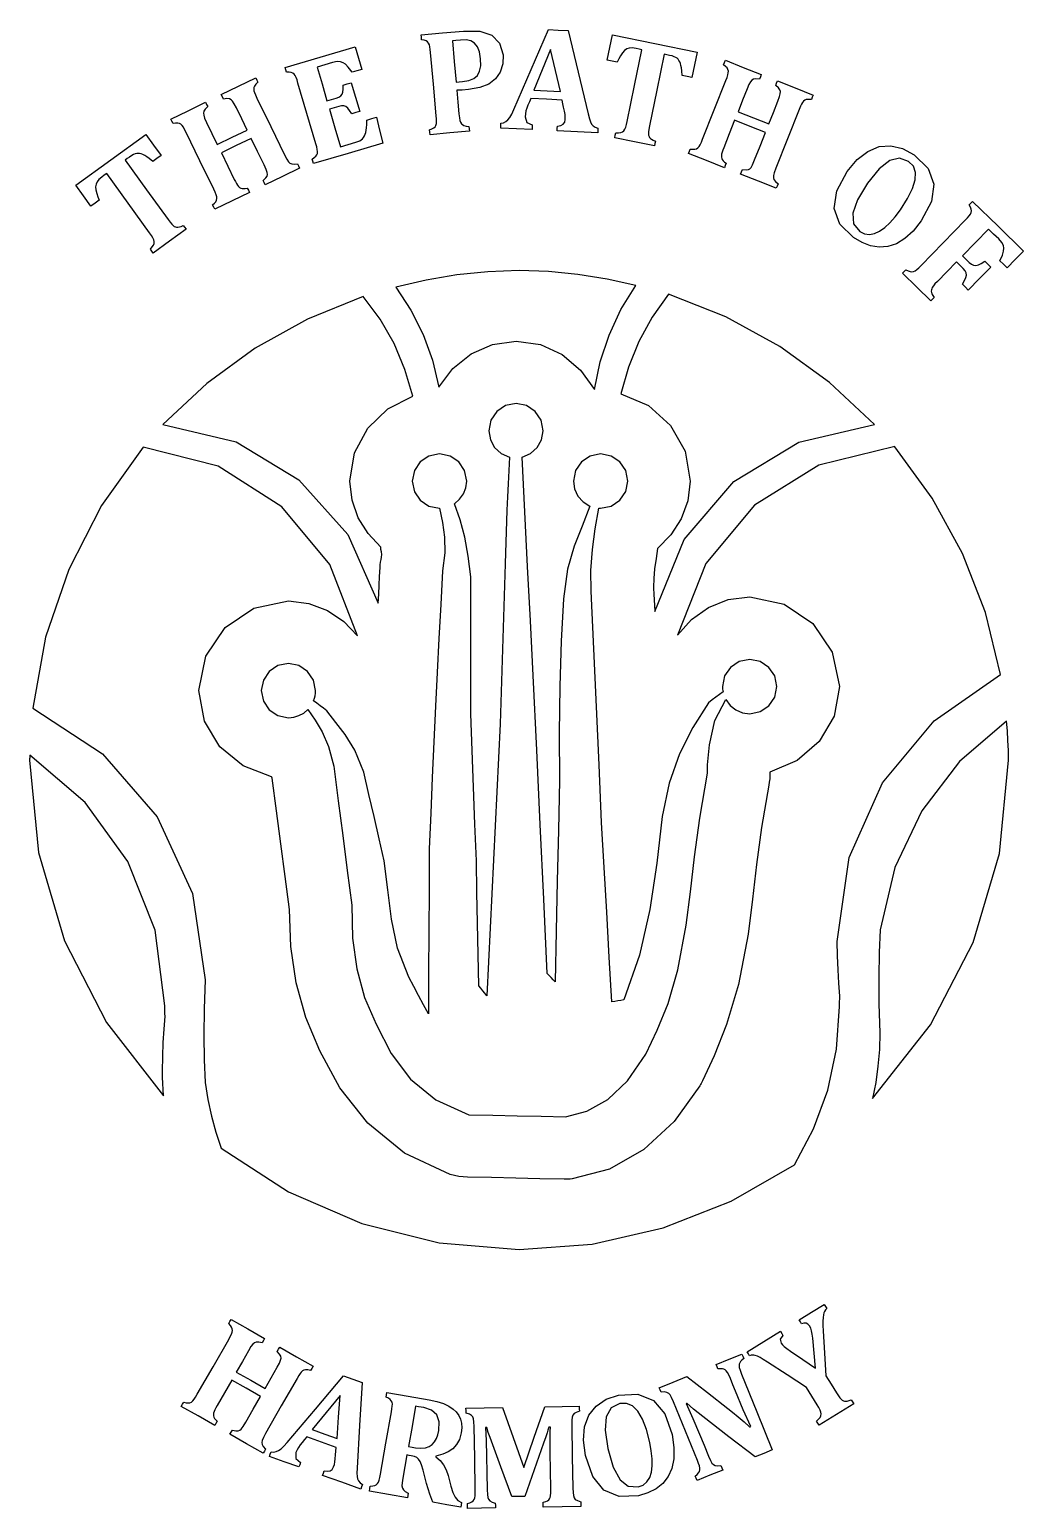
# Model space of a CAD drawing. Extents: x 75 to 532, y 91 to 772.
import ezdxf

# ---------------------------------------------------------------- set-up
doc = ezdxf.new("R2010")
doc.units = 0
doc.layers.add('Layer_1', color=7, linetype='CONTINUOUS')

msp = doc.modelspace()

# ---------------------------------------------------------------- linework, layer by layer
at = {"layer": 'Layer_1', "color": 7}
for points in [[(272.149797, 732.851481), (272.361697, 730.953217), (272.600083, 729.702128), (272.892426, 728.896715), (273.271098, 728.268865), (273.79496, 727.815636), (274.463031, 727.459527), (275.42835, 727.197596), (276.775774, 727.021014), (276.874857, 725.910112), (276.973939, 724.799211), (267.918483, 723.991835), (258.863124, 723.18446), (258.764042, 724.295361), (258.664959, 725.406263), (259.745057, 725.850663), (260.554394, 726.287214), (261.151833, 726.815981), (261.53541, 727.461489), (261.76791, 728.279656), (261.846391, 729.253804), (261.816961, 730.472421), (261.71003, 731.955814), (260.416169, 746.464734), (259.122308, 760.973654), (258.967308, 762.427322), (258.783858, 763.624062), (258.55332, 764.587419), (258.190344, 765.334953), (257.698855, 765.901979), (257.01705, 766.315968), (256.130212, 766.652456), (254.961529, 766.913406), (254.862446, 768.024308), (254.763364, 769.135209), (264.542613, 770.007332), (274.321765, 770.879454), (281.838107, 770.777428), (287.353374, 768.953525), (290.878357, 765.382826), (292.429539, 759.973411), (292.305931, 755.746412), (291.136757, 752.020026), (288.963514, 748.899712), (285.827601, 746.490927), (281.698606, 744.850277), (276.552005, 743.967364), (273.578155, 743.735844), (271.187519, 743.624989), (271.668217, 738.238333)], [(319.594339, 739.144301), (312.387605, 739.503352), (305.180872, 739.862404), (304.544193, 738.286795), (303.907514, 736.711187), (303.41112, 735.399275), (303.000075, 734.116991), (302.707732, 732.837158), (302.563523, 731.465405), (303.314981, 728.881607), (305.897896, 727.746278), (305.839035, 726.632335), (305.780174, 725.518491), (298.57344, 725.877542), (291.366805, 726.236594), (291.425666, 727.350537), (291.484527, 728.464381), (292.671849, 728.690996), (293.72232, 729.232516), (294.669, 730.065398), (295.545046, 731.172277), (296.425017, 732.693538), (297.382488, 734.769267), (305.354315, 753.169678), (313.32624, 771.569991), (317.832533, 771.345338), (322.338826, 771.120686), (326.966864, 751.940466), (331.594999, 732.760148), (332.169874, 730.557377), (332.663324, 729.086149), (333.197977, 728.103662), (333.893517, 727.29923), (334.836273, 726.693943), (336.108257, 726.241695), (336.049396, 725.127851), (335.990535, 724.013908), (326.674129, 724.477928), (317.357722, 724.941948), (317.416583, 726.055793), (317.475444, 727.169736), (319.020052, 727.439515), (320.123302, 728.019295), (320.803145, 728.923791), (321.076849, 730.170955), (321.071159, 731.279404), (320.95638, 732.511854), (320.716031, 733.978864), (320.341283, 735.790995), (319.968498, 737.467255)], [(343.853666, 721.832817), (344.079299, 722.925079), (344.304933, 724.01744), (345.600854, 724.024307), (346.612379, 724.16263), (347.429564, 724.485384), (348.062319, 725.001398), (348.54694, 725.721463), (348.920707, 726.654408), (349.246404, 727.855563), (349.573082, 729.315118), (352.973379, 745.816185), (356.373676, 762.317252), (355.03302, 762.593898), (353.692365, 762.869563), (351.914079, 763.114817), (350.551547, 763.036336), (349.43574, 762.644911), (348.397826, 761.962124), (347.44526, 760.942065), (346.521144, 759.553732), (345.675509, 758.045716), (344.946615, 756.600092), (342.679096, 757.068036), (340.411676, 757.53598), (341.608711, 763.345258), (342.805844, 769.154535), (362.286058, 765.140319), (381.766272, 761.126201), (380.569139, 755.316924), (379.372104, 749.507647), (377.104586, 749.975591), (374.837165, 750.443535), (374.67726, 752.512496), (374.526184, 753.958316), (374.33881, 755.014968), (374.067069, 755.916521), (373.762954, 756.704276), (373.398997, 757.36548), (372.978142, 757.917791), (372.50333, 758.377888), (371.918645, 758.76637), (371.168169, 759.101877), (370.233261, 759.42365), (369.017195, 759.717954), (367.825556, 759.963208), (366.633917, 760.208462), (363.23362, 743.707395), (359.833324, 727.206327), (359.539019, 725.653675), (359.380095, 724.504612), (359.350664, 723.664863), (359.448766, 722.973247), (359.633196, 722.400334), (359.886298, 721.916694), (360.282628, 721.498781), (360.81532, 721.069097), (361.576587, 720.661975), (362.580068, 720.256816), (362.354434, 719.164456), (362.129782, 718.072095), (352.991724, 719.954467)], [(224.379363, 763.582075), (225.893069, 758.425957), (227.406874, 753.26984), (225.185463, 752.617465), (222.96415, 751.96509), (221.218238, 754.252719), (219.929576, 755.582779), (218.822795, 756.323446), (217.641456, 756.777656), (216.096161, 756.856137), (213.916346, 756.392117), (210.38165, 755.354399), (206.846954, 754.316681), (209.131837, 746.533895), (211.416719, 738.75111), (213.557, 739.37896), (215.697281, 740.00779), (216.941502, 740.478678), (217.820492, 741.053552), (218.396348, 741.821687), (218.750494, 742.806234), (218.933944, 744.163174), (218.931491, 746.029457), (220.763733, 746.567054), (222.595877, 747.10465), (224.528477, 740.521744), (226.461077, 733.93874), (224.628933, 733.401144), (222.796691, 732.863547), (221.833334, 734.37696), (220.954345, 735.422133), (220.093994, 736.102958), (219.206176, 736.458085), (218.172676, 736.497326), (216.8124, 736.21185), (214.67212, 735.58302), (212.531839, 734.954189), (215.073747, 726.295847), (217.615656, 717.637506), (221.134165, 718.670416), (224.652575, 719.703327), (225.68892, 720.042759), (226.527688, 720.394943), (227.203607, 720.821685), (227.769653, 721.322983), (228.245445, 721.920422), (228.651586, 722.638525), (229.006713, 723.439033), (229.266682, 724.264067), (229.485448, 725.226443), (229.654183, 726.42073), (229.758171, 727.957), (229.777791, 729.945322), (231.999202, 730.597697), (234.220514, 731.250072), (235.649951, 725.24155), (237.079291, 719.232931), (221.140737, 714.553685), (205.202184, 709.874438), (204.888259, 710.944628), (204.574335, 712.014719), (205.546521, 712.661208), (206.254814, 713.247855), (206.737473, 713.882572), (206.987632, 714.589884), (207.056303, 715.437481), (206.948391, 716.409667), (206.678612, 717.598461), (206.284244, 719.032411), (202.18105, 733.009032), (198.077758, 746.985653), (197.641206, 748.381049), (197.228199, 749.518928), (196.81421, 750.418519), (196.311931, 751.080704), (195.718417, 751.540801), (194.968921, 751.813523), (194.034014, 751.970485), (192.837077, 751.999916), (192.523152, 753.070105), (192.209227, 754.140196), (208.29199, 758.862607)], [(270.849952, 747.427698), (272.29744, 747.557192), (273.745026, 747.685705), (276.745265, 748.190928), (279.013372, 749.106215), (280.626847, 750.51407), (281.66898, 752.430777), (282.182051, 754.945021), (282.14281, 758.139599), (281.618948, 761.256873), (280.671287, 763.606993), (279.342404, 765.286785), (277.613071, 766.320186), (275.442084, 766.78813), (272.788438, 766.76851), (270.7028, 766.56544), (269.158878, 766.377085), (270.003532, 756.900675)], [(306.660341, 743.747616), (312.73616, 743.444483), (318.812077, 743.14233), (316.584976, 752.778842), (314.357876, 762.415452), (310.509059, 753.081485)], [(417.983683, 707.754759), (417.223396, 705.693254), (416.855516, 704.348674), (416.857968, 703.411805), (417.119899, 702.535758), (417.789933, 701.635187), (419.016202, 700.623368), (418.606137, 699.586238), (418.196073, 698.549011), (409.99302, 701.792443), (401.789968, 705.035876), (402.200032, 706.073103), (402.610097, 707.110232), (404.297246, 706.987605), (405.340164, 707.120042), (406.020007, 707.505581), (406.616464, 708.14226), (407.306118, 709.404728), (408.240044, 711.606813), (410.731627, 717.908364), (413.223209, 724.209915), (406.120169, 727.018463), (399.017129, 729.826913), (396.525546, 723.525362), (394.033964, 717.223713), (393.630767, 716.156761), (393.289374, 715.156028), (393.045101, 714.262323), (392.932284, 713.516752), (392.941898, 712.876149), (393.068449, 712.299312), (393.355886, 711.740133), (393.787533, 711.178992), (394.381047, 710.63551), (395.128581, 710.067502), (394.718516, 709.030373), (394.308452, 707.993146), (386.058213, 711.255217), (377.808072, 714.517289), (378.218136, 715.554516), (378.6282, 716.591645), (379.792665, 716.503354), (380.711877, 716.532784), (381.482954, 716.736836), (382.114728, 717.141014), (382.689603, 717.767883), (383.200712, 718.601745), (383.718688, 719.705191), (384.288658, 721.078809), (389.644608, 734.624862), (395.000656, 748.170915), (395.514708, 749.539628), (395.888475, 750.691143), (396.11509, 751.655481), (396.1249, 752.487382), (395.938507, 753.214314), (395.51667, 753.890234), (394.875087, 754.589698), (393.948027, 755.347041), (394.358092, 756.384269), (394.768156, 757.421398), (403.018297, 754.159326), (411.268536, 750.897255), (410.858472, 749.860125), (410.448408, 748.822898), (408.846214, 748.881759), (407.744043, 748.690461), (406.971984, 748.232327), (406.299008, 747.517167), (405.600525, 746.303063), (404.730365, 744.285114), (402.655027, 739.036389), (400.579788, 733.787664), (407.682828, 730.979214), (414.785868, 728.170763), (416.861107, 733.419489), (418.936445, 738.668116), (419.680055, 740.709216), (420.021448, 742.055169), (420.060688, 743.021469), (419.802681, 743.886724), (419.15423, 744.797106), (417.930905, 745.862489), (418.340969, 746.899716), (418.751033, 747.936845), (426.954086, 744.693413), (435.157138, 741.449981), (434.747074, 740.412851), (434.337009, 739.375624), (432.987329, 739.454105), (432.00239, 739.355023), (431.274476, 739.097997), (430.66919, 738.64673), (430.180644, 738.031633), (429.739188, 737.306663), (429.282035, 736.287977), (428.681653, 734.817141), (423.331491, 721.285018)], [(191.903837, 713.912003), (192.90977, 711.958409), (193.652399, 710.77864), (194.344995, 710.147847), (195.168067, 709.749555), (196.285345, 709.634776), (197.859776, 709.854524), (198.347341, 708.851436), (198.834905, 707.848348), (190.901534, 703.992075), (182.968065, 700.135901), (182.4805, 701.138989), (181.992936, 702.142077), (183.222736, 703.303501), (183.829003, 704.161889), (184.003624, 704.923157), (183.934953, 705.793317), (183.469952, 707.155163), (182.477851, 709.331545), (179.51548, 715.426003), (176.553207, 721.520462), (169.683648, 718.18138), (162.813991, 714.842299), (165.776363, 708.747841), (168.738734, 702.653382), (169.252786, 701.634892), (169.759971, 700.706852), (170.254403, 699.923021), (170.727252, 699.335393), (171.205987, 698.910613), (171.717096, 698.614347), (172.323364, 698.448555), (173.028713, 698.389694), (173.830203, 698.458365), (174.754319, 698.626119), (175.241884, 697.623031), (175.729448, 696.619943), (167.75046, 692.741499), (159.771373, 688.863154), (159.283808, 689.866242), (158.796244, 690.86933), (159.647765, 691.668857), (160.249127, 692.365378), (160.619951, 693.071709), (160.749445, 693.811395), (160.670964, 694.658011), (160.404128, 695.598804), (159.941088, 696.726285), (159.31422, 698.074788), (152.946254, 711.175657), (146.578387, 724.276526), (145.916202, 725.58), (145.319744, 726.633513), (144.762528, 727.451679), (144.15626, 728.021649), (143.495056, 728.376777), (142.710244, 728.521967), (141.761602, 728.522948), (140.577125, 728.349308), (140.08956, 729.352396), (139.601996, 730.355484), (147.580984, 734.233829), (155.560071, 738.112175), (156.047636, 737.109087), (156.5352, 736.106097), (155.407621, 734.966157), (154.804297, 734.024383), (154.619866, 733.145393), (154.688537, 732.16634), (155.112336, 730.831473), (156.011927, 728.82618), (158.479278, 723.749917), (160.946727, 718.673752), (167.816286, 722.012833), (174.685844, 725.352013), (172.218493, 730.428177), (169.751142, 735.504342), (168.748642, 737.431448), (167.987375, 738.592578), (167.299683, 739.272421), (166.488384, 739.666789), (165.378855, 739.803151), (163.767048, 739.617739), (163.279483, 740.620827), (162.791918, 741.623915), (170.725388, 745.480089), (178.658857, 749.336263), (179.146422, 748.333175), (179.633987, 747.330185), (178.663763, 746.388411), (178.073191, 745.593789), (177.770058, 744.882553), (177.691577, 744.131095), (177.816165, 743.355112), (178.051609, 742.539888), (178.494047, 741.514531), (179.172909, 740.07862), (185.532831, 726.994821)], [(131.45182, 668.755581), (130.798464, 669.659096), (130.145108, 670.562611), (131.013306, 671.524987), (131.596029, 672.363755), (131.909954, 673.184864), (131.959005, 674.000088), (131.754954, 674.843761), (131.320364, 675.748257), (130.654255, 676.799317), (129.798809, 678.02588), (119.925284, 691.677294), (110.051857, 705.328709), (108.942722, 704.526238), (107.833684, 703.723768), (106.45163, 702.578236), (105.59128, 701.51825), (105.126278, 700.431089), (104.929094, 699.204133), (105.037006, 697.812955), (105.438241, 696.193692), (105.979762, 694.551669), (106.553655, 693.03757), (104.677758, 691.680826), (102.801959, 690.324082), (99.325928, 695.130075), (95.849897, 699.936166), (111.965916, 711.592196), (128.082033, 723.248324), (131.558064, 718.442232), (135.034095, 713.636141), (133.158198, 712.279397), (131.282301, 710.922653), (129.648224, 712.201701), (128.480129, 713.066956), (127.574652, 713.641831), (126.726074, 714.050914), (125.940281, 714.358953), (125.206481, 714.536517), (124.514866, 714.595378), (123.855623, 714.556137), (123.174799, 714.388383), (122.420398, 714.060724), (121.5522, 713.588856), (120.514286, 712.890373), (119.528366, 712.177175), (118.542544, 711.463977), (128.41597, 697.812563), (138.289496, 684.161149), (139.236175, 682.895737), (139.975861, 682.002032), (140.577223, 681.415385), (141.148174, 681.015131), (141.694599, 680.763991), (142.222385, 680.624687), (142.799222, 680.633516), (143.475142, 680.738485), (144.289384, 681.024941), (145.265494, 681.491904), (145.91885, 680.588389), (146.572206, 679.684875), (139.013485, 674.220032)], [(453.743451, 675.874514), (447.472998, 682.081789), (444.8944, 689.24006), (446.037773, 697.318033), (450.876532, 706.323556), (455.431484, 711.73356), (460.323022, 715.54039), (465.517202, 717.695876), (470.885612, 718.135371), (476.302385, 716.885459), (481.641658, 713.973708), (488.02944, 707.683537), (490.683871, 700.471703), (489.641935, 692.405011), (484.901571, 683.495334), (481.16459, 678.862686), (477.323131, 675.400389), (473.448121, 673.047718), (469.516605, 671.728057), (465.553108, 671.403341), (461.582547, 672.035115), (457.649461, 673.540286)], [(460.181952, 700.869308), (455.54175, 693.243877), (453.396564, 687.04239), (453.787008, 682.205102), (456.659421, 678.656182), (458.826287, 677.550087), (461.075264, 677.234201), (463.395855, 677.663885), (465.738618, 678.740059), (468.132981, 680.431525), (470.514494, 682.690705), (472.911114, 685.425285), (475.295667, 688.582191), (478.637593, 693.783338), (480.904327, 698.39921), (482.126083, 702.428926), (482.2389, 705.855514), (481.259847, 708.687901), (479.111718, 710.918729), (474.941913, 712.425666), (470.438661, 711.292496), (465.562918, 707.464182), (460.181461, 700.869112), (460.181461, 700.869112)], [(492.316574, 655.681298), (491.230296, 654.533608), (490.475896, 653.652657), (490.000103, 652.96006), (489.702856, 652.329267), (489.548836, 651.748506), (489.499785, 651.204043), (489.605735, 650.637997), (489.824502, 649.988565), (490.245357, 649.234164), (490.870264, 648.351251), (490.090357, 647.553685), (489.31045, 646.75612), (482.80887, 653.110842), (476.30729, 659.465564), (477.087197, 660.263129), (477.867104, 661.060694), (478.895012, 660.517212), (479.765172, 660.198382), (480.554889, 660.088508), (481.294575, 660.218002), (482.073501, 660.579016), (482.8848, 661.168606), (483.790277, 661.985792), (484.847615, 663.031554), (495.017505, 673.436495), (505.187493, 683.841436), (506.190973, 684.904562), (506.981672, 685.821811), (507.563414, 686.6233), (507.895978, 687.385549), (508.005851, 688.128178), (507.876357, 688.914952), (507.555565, 689.807676), (506.993444, 690.864719), (507.773351, 691.662285), (508.553258, 692.45985), (520.23911, 681.037891), (531.925061, 669.615931), (528.16895, 665.773001), (524.412839, 661.93007), (522.75718, 663.548353), (521.101619, 665.166537), (522.242441, 667.808509), (522.77219, 669.583067), (522.876177, 670.910773), (522.693708, 672.163333), (522.003074, 673.547644), (520.53214, 675.221746), (518.199776, 677.501429), (515.867511, 679.781014), (509.855261, 673.629951), (503.84311, 667.47879), (505.389975, 665.966947), (506.936839, 664.455007), (508.022529, 663.55934), (509.007762, 663.092377), (510.042243, 663.013896), (511.180416, 663.283675), (512.523622, 663.908581), (514.125032, 664.942767), (515.490605, 663.607998), (516.856178, 662.273229), (511.706241, 657.004295), (506.556303, 651.735361), (505.19073, 653.07013), (503.825157, 654.404899), (504.821869, 656.065365), (505.415383, 657.434372), (505.658675, 658.60227), (505.55763, 659.610852), (505.07399, 660.579114), (504.171456, 661.626348), (502.624591, 663.138288), (501.077824, 664.650131), (496.697101, 660.165224)], [(298.421858, 599.499153), (293.55102, 598.514704), (289.573827, 595.83202), (286.892733, 591.853709), (285.910187, 586.982479), (286.61279, 582.864471), (288.566992, 579.292497), (291.562816, 576.535256), (295.390247, 574.861154), (295.105065, 568.737167), (294.819884, 562.613081), (294.534703, 556.489094), (294.249522, 550.365107), (293.458628, 525.799409), (292.667831, 501.23371), (291.876937, 476.668012), (291.086043, 452.102314), (289.560103, 420.816956), (288.034154, 389.531598), (286.508204, 358.24624), (284.982264, 326.960882), (284.054518, 328.119265), (283.126772, 329.277647), (282.199026, 330.43603), (281.27128, 331.594413), (281.000128, 345.962753), (280.728975, 360.331093), (280.457823, 374.699434), (280.186572, 389.067774), (279.531352, 405.986067), (278.876132, 422.90436), (278.220912, 439.822653), (277.565692, 456.740946), (277.565692, 472.499581), (277.565692, 488.258314), (277.565692, 504.016948), (277.565692, 519.775583), (276.469407, 529.324098), (274.7909, 537.999215), (272.643076, 545.970356), (270.138819, 553.406941), (272.476234, 555.422927), (274.22765, 557.910389), (275.327496, 560.7467), (275.71019, 563.809626), (274.726173, 568.679189), (272.044764, 572.655733), (268.06817, 575.337142), (263.198617, 576.321198), (258.327435, 575.338614), (254.349184, 572.657597), (251.66648, 568.680366), (250.681943, 563.809626), (251.66495, 558.93712), (254.34731, 554.958318), (258.32615, 552.275929), (263.198617, 551.292853), (263.215294, 551.292755), (263.232953, 551.292755), (263.250611, 551.292755), (263.267288, 551.292853), (264.58023, 544.764982), (265.560754, 538.0155), (265.724093, 530.72126), (264.585302, 522.558723), (263.765369, 506.963624), (262.945437, 491.368426), (262.125406, 475.773326), (261.305474, 460.178128), (260.599535, 443.762998), (259.893597, 427.347868), (259.187658, 410.932639), (258.48172, 394.517509), (258.38558, 375.542224), (258.289441, 356.566938), (258.193301, 337.591653), (258.097162, 318.616367), (255.847547, 322.832967), (253.597932, 327.049566), (251.348317, 331.266165), (249.098702, 335.482764), (243.796629, 348.879213), (241.062275, 362.275269), (239.497046, 375.671325), (237.702347, 389.067774), (235.385611, 399.265132), (233.068866, 409.46249), (230.75212, 419.659848), (228.435384, 429.857206), (224.190983, 439.983441), (219.859153, 447.164276), (215.527324, 452.759496), (211.282923, 458.129278), (209.782902, 459.286582), (208.28288, 460.443885), (206.782859, 461.601189), (205.282838, 462.758493), (205.673871, 463.883226), (205.955618, 465.037293), (206.126609, 466.212941), (206.18547, 467.402226), (205.200933, 472.272966), (202.518229, 476.250198), (198.539977, 478.931214), (193.668796, 479.913799), (188.799223, 478.929841), (184.8226, 476.248432), (182.141161, 472.271789), (181.157125, 467.402226), (182.13967, 462.530995), (184.820765, 458.552684), (188.797957, 455.87), (193.668796, 454.885552), (196.15615, 455.138654), (198.52124, 455.871472), (200.695768, 457.055655), (202.611436, 458.662264), (205.925628, 453.827919), (209.140327, 448.497083), (212.070187, 441.742009), (214.529887, 432.635245), (216.61474, 416.644698), (218.699593, 400.654053), (220.784447, 384.663506), (222.8693, 368.672861), (223.227371, 353.546098), (225.156105, 339.361698), (228.723351, 326.160374), (233.996975, 313.982738), (240.975965, 300.387536), (249.899171, 288.59338), (261.531205, 279.064681), (276.6367, 272.26556), (287.760548, 272.03404), (298.884407, 271.802521), (310.008255, 271.57002), (321.132114, 271.3385), (331.074859, 273.817722), (340.600114, 279.224783), (349.662281, 287.873511), (358.215761, 300.077732), (363.387565, 311.151234), (368.380501, 323.476022), (372.925878, 338.93378), (376.754986, 359.406388), (378.717173, 374.742893), (380.575324, 390.842725), (382.964292, 408.713093), (386.518931, 429.361009), (386.60428, 433.201193), (387.452858, 442.425776), (389.952151, 453.590317), (394.98984, 463.250766), (396.985647, 460.543164), (399.581276, 458.494706), (402.62253, 457.196921), (405.955235, 456.74173), (410.824857, 457.725689), (414.8015, 460.407097), (417.482928, 464.38374), (418.466906, 469.253401), (417.484361, 474.124632), (414.803266, 478.102943), (410.826073, 480.785627), (405.955235, 481.770076), (401.082827, 480.787098), (397.103996, 478.104709), (394.421626, 474.125809), (393.438561, 469.253401), (393.455238, 468.664792), (393.499384, 468.077164), (393.570998, 467.492479), (393.672337, 466.911718), (391.991436, 465.643168), (390.310545, 464.374715), (388.629644, 463.106164), (386.948753, 461.837712), (379.715189, 450.430075), (373.674049, 438.264801), (368.939993, 424.792421), (365.627664, 409.463569), (363.194482, 387.980319), (360.011412, 366.647065), (355.233603, 345.632838), (348.016186, 325.106469), (346.625842, 324.873969), (345.235499, 324.642449), (343.845155, 324.409948), (342.454811, 324.178429), (341.296429, 344.805057), (340.138046, 365.431784), (338.979663, 386.058412), (337.821281, 406.685138), (336.622333, 433.312832), (335.423385, 459.940625), (334.224438, 486.568319), (333.02549, 513.196111), (332.902274, 522.730695), (333.57476, 532.265182), (334.856015, 541.799668), (336.559018, 551.334252), (336.757674, 551.324442), (336.956427, 551.314632), (337.155377, 551.305705), (337.354621, 551.302369), (342.227029, 552.285444), (346.20585, 554.967834), (348.88823, 558.946635), (349.871296, 563.819043), (348.886808, 568.689882), (346.204124, 572.667113), (342.225852, 575.34813), (337.354621, 576.330714), (332.485, 575.346756), (328.508357, 572.665347), (325.826928, 568.688704), (324.84295, 563.819043), (325.383097, 560.180556), (326.917307, 556.918877), (329.316693, 554.22913), (332.452342, 552.306144), (328.803338, 543.095098), (325.136058, 533.929081), (322.064922, 523.272706), (320.204367, 509.590292), (319.140388, 490.163445), (318.517345, 469.374753), (318.275231, 447.836467), (318.353712, 426.160938), (317.889888, 402.985534), (317.426064, 379.81013), (316.96224, 356.634726), (316.498416, 333.459323), (315.571945, 334.385401), (314.645475, 335.311479), (313.719004, 336.237558), (312.792533, 337.163636), (311.170297, 371.462868), (309.548071, 405.762003), (307.925835, 440.061236), (306.303608, 474.360468), (305.026081, 499.47112), (303.748555, 524.581773), (302.471028, 549.692523), (301.193501, 574.803176), (305.116561, 576.431759), (308.197262, 579.192335), (310.211992, 582.80512), (310.937159, 586.990425), (309.954093, 591.862833), (307.271713, 595.841634), (303.292893, 598.524024), (298.420485, 599.507099), (298.421103, 599.507001), (298.421711, 599.506903), (298.422319, 599.506805)], [(441.061925, 152.142336), (443.484797, 148.196694), (445.907669, 144.250953), (446.756051, 142.917851), (447.426575, 141.971171), (447.982222, 141.34136), (448.521486, 140.898922), (449.047604, 140.60756), (449.563912, 140.428035), (450.139572, 140.388794), (450.821574, 140.447655), (451.655339, 140.672307), (452.664254, 141.063732), (453.24786, 140.113129), (453.831466, 139.162525), (445.882545, 134.281386), (437.933625, 129.400247), (437.350019, 130.350851), (436.766413, 131.301455), (437.683368, 132.182406), (438.320145, 132.970161), (438.707842, 133.744182), (438.819874, 134.546653), (438.680766, 135.403079), (438.314553, 136.337986), (437.746545, 137.456638), (436.979489, 138.770315), (434.556627, 142.716056), (432.133755, 146.661699), (423.17334, 152.502271), (414.212914, 158.342843), (412.189894, 159.619045), (410.718891, 160.480376), (409.476279, 161.115093), (408.523419, 161.472183), (407.807376, 161.636993), (407.217295, 161.656614), (406.628784, 161.532025), (405.917254, 161.254397), (405.333648, 162.205001), (404.750042, 163.155605), (412.425358, 167.868696), (420.100673, 172.581787), (420.684279, 171.631183), (421.267885, 170.680579), (420.029098, 168.968021), (420.39433, 167.129991), (420.984803, 166.361857), (421.836422, 165.556443), (423.061612, 164.643118), (424.715015, 163.517011), (430.473466, 159.596972), (436.231917, 155.676836), (435.621921, 162.579945), (435.011926, 169.482956), (434.778445, 171.332562), (434.46815, 172.758173), (434.055829, 173.962566), (433.493903, 175.055122), (432.776781, 175.88408), (431.898773, 176.297087), (430.913, 176.336328), (429.850394, 175.95177), (429.266788, 176.902374), (428.683182, 177.852977), (434.457672, 181.398857), (440.232163, 184.944736), (440.815769, 183.994132), (441.399375, 183.043528), (440.814788, 182.397039), (440.404037, 181.758399), (440.119935, 181.058935), (439.893222, 180.136781), (439.721545, 178.930819), (439.638158, 177.322935), (439.653854, 175.279873), (439.778051, 172.768376), (440.420322, 162.454375)], [(183.180194, 125.60924), (182.133058, 123.677425), (181.576823, 122.399162), (181.445269, 121.472103), (181.579864, 120.567607), (182.114713, 119.580215), (183.183971, 118.403487), (182.629991, 117.435225), (182.076012, 116.466963), (174.420033, 120.848373), (166.764063, 125.229685), (167.318042, 126.197947), (167.872021, 127.166209), (169.524483, 126.805195), (170.575621, 126.785575), (171.303142, 127.070069), (171.984653, 127.614533), (172.847848, 128.766048), (174.08685, 130.811759), (177.452576, 136.693043), (180.818312, 142.574327), (174.189004, 146.368109), (167.559696, 150.161891), (164.19396, 144.280607), (160.828235, 138.399323), (160.276315, 137.400944), (159.795716, 136.459169), (159.426266, 135.60961), (159.207794, 134.887583), (159.126369, 134.252866), (159.169534, 133.664257), (159.374566, 133.069762), (159.72214, 132.451722), (160.232072, 131.828778), (160.890823, 131.159725), (160.336844, 130.191463), (159.782865, 129.223202), (152.082887, 133.629725), (144.382918, 138.036249), (144.936898, 139.004511), (145.490877, 139.972773), (146.630934, 139.719671), (147.54475, 139.614703), (148.337116, 139.702994), (149.020589, 140.013976), (149.679046, 140.552553), (150.304149, 141.304992), (150.974477, 142.323482), (151.735058, 143.601254), (158.970113, 156.24389), (166.205179, 168.886527), (166.909155, 170.167831), (167.443318, 171.254207), (167.805509, 172.176361), (167.934904, 172.998452), (167.855442, 173.745004), (167.533179, 174.47488), (166.998133, 175.25773), (166.188599, 176.139662), (166.742579, 177.107924), (167.296558, 178.076186), (174.996526, 173.669662), (182.696504, 169.263139), (182.142525, 168.294877), (181.588546, 167.326615), (180.011495, 167.615033), (178.893256, 167.585603), (178.064102, 167.242247), (177.295476, 166.631075), (176.431202, 165.529297), (175.281384, 163.656048), (172.478005, 158.757447), (169.674637, 153.858748), (176.303945, 150.064966), (182.933253, 146.271185), (185.736631, 151.169884), (188.540009, 156.068485), (189.567211, 157.982543), (190.097253, 159.266006), (190.271776, 160.21759), (190.140418, 161.110314), (189.628622, 162.104082), (188.569881, 163.333098), (189.12386, 164.30136), (189.67784, 165.269622), (197.333809, 160.88831), (204.989789, 156.5069), (204.43581, 155.538639), (203.881831, 154.570377), (202.557333, 154.841137), (201.568047, 154.880377), (200.810213, 154.72832), (200.146655, 154.370249), (199.575213, 153.830691), (199.035066, 153.176354), (198.437138, 152.233599), (197.63349, 150.863218), (190.406685, 138.235297)], [(402.356921, 162.129981), (402.777384, 161.096972), (403.197847, 160.063963), (402.278636, 159.251683), (401.693951, 158.648358), (401.358247, 158.12842), (401.123294, 157.539811), (401.060509, 156.820727), (401.177544, 155.882877), (401.524039, 154.628158), (402.174648, 152.895195), (409.271537, 135.459319), (416.368417, 118.023442), (412.392912, 116.405356), (408.417397, 114.787171), (396.417825, 124.097397), (384.418254, 133.407525), (380.148778, 136.814689), (377.06379, 139.463332), (376.922916, 139.404471), (376.782042, 139.34561), (379.832636, 132.523238), (382.879601, 125.261372), (384.930952, 120.221603), (386.982294, 115.181735), (387.849315, 113.208424), (388.539263, 111.984117), (389.219794, 111.275824), (389.996071, 110.825538), (391.095269, 110.679366), (392.707489, 110.796107), (393.127952, 109.763098), (393.548415, 108.730089), (387.632109, 106.321991), (381.715803, 103.913894), (381.29534, 104.946903), (380.874877, 105.979813), (381.774075, 106.729309), (382.410165, 107.40719), (382.826508, 108.088015), (383.00417, 108.816909), (382.986512, 109.667449), (382.780008, 110.622958), (382.404475, 111.7473), (381.880123, 113.102866), (376.369525, 126.641562), (370.858928, 140.18016), (369.998283, 142.137775), (369.327465, 143.31519), (368.684606, 144.02054), (367.870657, 144.473769), (366.760158, 144.668991), (365.165067, 144.580699), (364.744604, 145.613708), (364.324141, 146.646717), (370.663039, 149.226885), (377.001937, 151.806955), (386.460541, 144.43649), (395.919156, 137.065927), (397.978267, 135.413603), (400.611606, 133.247031), (403.403114, 130.871209), (405.936733, 128.591035), (406.187186, 128.693061), (406.437639, 128.795086), (402.99407, 136.515774), (399.442364, 144.995178), (398.257425, 147.906439), (397.072486, 150.817601), (396.319851, 152.554685), (395.718293, 153.69639), (395.189918, 154.41155), (394.656835, 154.869684), (394.105995, 155.147312), (393.461762, 155.295445), (392.607984, 155.334685), (391.365833, 155.246394), (390.94537, 156.279403), (390.524907, 157.312412), (396.441223, 159.720804)], [(215.672759, 119.189673), (208.880377, 121.624651), (202.087995, 124.05953), (201.021318, 122.736533), (199.95465, 121.413536), (199.098518, 120.302242), (198.333327, 119.194284), (197.682325, 118.054344), (197.146004, 116.783635), (197.114611, 114.093103), (199.256844, 112.257035), (198.880527, 111.207153), (198.50421, 110.15727), (191.711827, 112.592248), (184.919445, 115.027128), (185.295763, 116.07701), (185.67208, 117.126892), (186.874569, 117.001322), (188.036543, 117.214203), (189.184114, 117.736103), (190.34338, 118.541516), (191.62645, 119.742083), (193.145424, 121.450422), (206.11417, 136.745429), (219.082915, 152.040437), (223.330142, 150.517901), (227.577378, 148.995366), (226.439999, 129.297464), (225.30262, 109.599563), (225.214329, 107.324589), (225.259455, 105.773408), (225.48607, 104.677908), (225.918599, 103.705722), (226.645041, 102.85322), (227.730809, 102.05075), (227.354492, 101.000867), (226.978174, 99.950985), (218.197392, 103.098768), (209.4166, 106.246551), (209.792918, 107.296434), (210.169333, 108.346316), (211.725841, 108.157961), (212.949795, 108.395367), (213.862826, 109.064419), (214.486555, 110.178362), (214.804404, 111.240213), (215.050835, 112.453336), (215.247038, 113.926919), (215.414007, 115.769854), (215.543305, 117.479273)], [(204.631316, 127.348482), (210.357914, 125.295609), (216.084521, 123.242639), (216.749845, 133.110866), (217.41517, 142.978996), (211.023238, 135.163739)], [(248.440922, 95.979835), (239.705669, 97.529741), (230.970415, 99.079647), (231.165245, 100.177796), (231.360075, 101.275944), (232.518732, 101.422115), (233.414105, 101.632052), (234.129068, 101.986199), (234.66794, 102.508099), (235.106159, 103.236993), (235.440882, 104.156204), (235.728319, 105.340878), (236.013108, 106.800629), (238.557871, 121.14307), (241.102644, 135.485512), (241.333084, 136.929174), (241.469249, 138.132192), (241.49868, 139.122331), (241.343287, 139.939517), (241.017001, 140.615436), (240.467339, 141.193254), (239.6994, 141.74949), (238.639766, 142.306706), (238.834596, 143.404855), (239.029425, 144.503003), (248.729723, 142.78191), (258.43001, 141.060719), (262.032131, 140.275907), (264.985075, 139.314512), (267.451328, 138.173297), (269.51504, 136.794578), (270.924886, 135.45461), (272.024222, 133.912356), (272.810702, 132.202446), (273.270013, 130.293097), (273.410494, 128.183031), (273.162101, 125.815743), (272.333634, 122.839147), (271.005467, 120.431834), (269.286709, 118.531412), (267.219877, 117.087456), (264.692811, 115.999804), (261.51496, 115.112966), (261.485529, 114.946194), (261.456099, 114.779421), (263.480894, 113.132983), (265.008139, 111.197244), (266.199788, 108.917758), (267.139404, 106.185238), (267.786187, 103.736428), (268.432971, 101.287618), (269.351397, 98.387247), (270.386054, 96.238529), (271.694454, 94.762101), (273.355754, 93.824251), (273.160924, 92.726103), (272.966094, 91.627954), (266.560242, 92.764558), (260.15439, 93.901163), (258.687007, 97.57683), (257.200318, 102.594624), (256.407363, 105.670107), (255.614409, 108.745491), (254.916711, 111.100418), (254.255506, 112.693685), (253.566343, 113.742782), (252.784867, 114.46481), (251.731551, 114.961203), (250.160269, 115.342818), (249.195244, 115.513515), (248.230219, 115.684211), (247.279616, 110.326593), (246.329012, 104.968877), (246.010869, 102.837229), (245.942198, 101.433495), (246.12398, 100.474062), (246.557392, 99.676497), (247.405382, 98.942697), (248.830924, 98.174563), (248.635997, 97.076218)], [(354.727899, 96.945939), (345.914253, 96.534894), (338.900878, 99.484905), (333.730869, 105.796167), (330.381213, 115.455046), (329.484761, 122.470188), (329.995968, 128.647444), (331.927243, 133.929033), (335.23917, 138.176829), (339.826789, 141.316371), (345.585133, 143.2733), (354.539201, 143.713776), (361.643428, 140.783386), (366.873554, 134.554234), (370.219541, 125.032795), (371.097844, 119.146018), (371.043888, 113.974694), (370.151066, 109.530303), (368.459777, 105.743683), (366.014881, 102.60728), (362.861241, 100.113441), (359.090346, 98.238721), (354.727615, 96.945154), (354.727625, 96.945154)], [(252.203802, 138.080885), (250.562387, 128.829814), (248.920982, 119.578743), (250.568204, 119.286401), (252.215427, 118.994058), (254.675656, 118.738995), (256.732001, 118.916558), (258.432904, 119.507129), (259.814988, 120.429284), (260.929647, 121.681746), (261.749972, 123.209579), (262.371249, 124.97001), (262.822417, 126.932335), (262.992525, 130.986772), (261.897075, 134.098749), (259.552655, 136.265223), (255.975903, 137.483349), (253.601954, 137.887527), (252.203782, 138.08373), (252.203802, 138.082946)], [(327.565572, 135.846035), (326.070681, 135.288818), (325.151077, 134.690399), (324.613383, 133.996821), (324.265123, 133.086439), (324.110515, 131.714882), (324.08697, 129.568126), (324.33036, 114.952963), (324.57375, 100.337799), (324.655174, 98.488586), (324.830972, 97.063367), (325.152549, 96.020842), (325.672389, 95.251726), (326.645164, 94.684699), (328.259159, 94.179477), (328.277798, 93.064357), (328.296438, 91.949237), (319.628727, 91.805027), (310.961027, 91.660818), (310.942388, 92.775938), (310.923748, 93.891156), (312.176181, 94.292391), (312.973256, 94.634766), (313.474358, 94.989893), (313.838904, 95.426445), (314.115746, 96.056257), (314.287227, 96.921512), (314.391706, 98.258341), (314.401025, 100.23597), (314.263193, 108.515051), (314.12536, 116.794132), (314.100835, 119.776712), (314.118493, 123.250095), (314.166563, 126.428289), (314.233272, 128.525111), (313.878438, 128.520206), (313.523605, 128.515301), (313.123547, 127.165032), (312.689448, 125.831145), (312.077393, 124.021074), (311.076963, 121.173482), (306.751932, 108.89902), (302.426911, 96.624657), (299.45319, 96.575606), (296.479478, 96.526555), (291.486601, 110.149913), (286.493724, 123.773368), (285.660941, 126.083364), (284.92979, 128.378155), (284.625675, 128.37325), (284.321561, 128.368345), (284.676296, 122.289975), (284.878973, 115.195077), (285.008369, 107.422789), (285.137765, 99.650598), (285.231943, 97.531115), (285.432168, 96.173978), (285.801912, 95.284198), (286.405335, 94.568057), (287.386723, 93.993182), (288.890168, 93.528181), (288.908807, 92.413061), (288.927446, 91.297941), (282.540714, 91.191991), (276.153982, 91.08506), (276.135342, 92.20018), (276.116703, 93.3153), (277.225937, 93.689067), (278.064214, 94.091283), (278.706779, 94.574924), (279.161284, 95.191001), (279.44411, 95.965022), (279.571838, 96.922493), (279.627756, 98.114917), (279.628247, 99.593797), (279.384857, 114.208863), (279.141467, 128.824026), (279.046309, 130.985693), (278.846574, 132.334491), (278.5197, 133.190917), (277.975923, 133.874685), (277.011487, 134.450541), (275.422409, 134.982251), (275.40377, 136.097371), (275.385131, 137.212589), (283.782493, 137.352874), (292.179865, 137.493159), (297.091072, 123.699301), (302.002279, 109.905542), (306.840126, 123.861659), (311.677972, 137.817777), (319.60225, 137.950214), (327.526527, 138.08167), (327.545166, 136.965667)], [(340.695939, 118.609206), (343.164713, 110.03121), (346.275306, 104.253227), (350.099117, 101.264957), (354.655697, 100.975557), (356.9369, 101.821192), (358.692348, 103.262205), (359.94744, 105.260926), (360.741866, 107.713561), (361.118575, 110.620898), (361.068544, 113.90308), (360.679277, 117.518317), (359.971082, 121.410691), (358.407, 127.391941), (356.545436, 132.185475), (354.407598, 135.813367), (351.962859, 138.216952), (349.215909, 139.414772), (346.119619, 139.346101), (342.1872, 137.29833), (339.971558, 133.217307), (339.486936, 127.037107)]]:
    msp.add_lwpolyline(points, close=True, dxfattribs=at)
at = {"layer": 'Layer_1', "color": 5}
for points in [[(299.81069, 660.679079), (285.468532, 660.138908), (271.204295, 658.68846), (257.06122, 656.333521), (243.082576, 653.079856), (249.991733, 642.487825), (255.64075, 631.218393), (259.981377, 619.38325), (262.965307, 607.094084), (269.400299, 615.650255), (277.71269, 622.339901), (287.515477, 626.696698), (298.421653, 628.254319), (309.649944, 626.602426), (319.691059, 621.986017), (328.122536, 614.91967), (334.521813, 605.917939), (337.146434, 618.675767), (341.224982, 630.99948), (346.708452, 642.765554), (353.547787, 653.850412), (340.28636, 656.77114), (326.885264, 658.885907), (313.381149, 660.190119)], [(228.147739, 648.689628), (202.505418, 638.306387), (178.416212, 624.913701), (156.142856, 608.679427), (135.948074, 589.771474), (169.5648, 581.810632), (198.5295, 564.425467), (220.966901, 539.171526), (235.001739, 507.604431), (235.217174, 511.723445), (235.432609, 515.842432), (235.648044, 519.96142), (235.863479, 524.080434), (235.955623, 525.282769), (236.098122, 526.479679), (236.290456, 527.669581), (236.532625, 528.850866), (236.600111, 530.014344), (236.433214, 531.236172), (236.215962, 532.399677), (236.132124, 533.388109), (230.312394, 539.653763), (225.825298, 546.921477), (222.937846, 555.025545), (221.917151, 563.800239), (224.115367, 576.81202), (230.192477, 588.135284), (239.383895, 597.048635), (250.925034, 602.8306), (247.312864, 615.229767), (242.273008, 627.085623), (235.864803, 638.278718), (228.147609, 648.689628)], [(368.599245, 649.759301), (361.119134, 639.304941), (354.93999, 628.101178), (350.11788, 616.265516), (346.708971, 603.915484), (359.32334, 598.515151), (369.446527, 589.433786), (376.180377, 577.563188), (378.626784, 563.795177), (377.529156, 554.763025), (374.436755, 546.471788), (369.654954, 539.087143), (363.489126, 532.77469), (362.854138, 528.142007), (362.211727, 523.490765), (361.768216, 519.026614), (361.730061, 514.955256), (361.735252, 514.836117), (361.740443, 514.716979), (361.745634, 514.597841), (361.750825, 514.478703), (361.869964, 511.820988), (361.989102, 509.163298), (362.10824, 506.505583), (362.227378, 503.847894), (375.84243, 537.002511), (398.629224, 563.558458), (428.517146, 581.756513), (463.43558, 589.837351), (442.711251, 609.22645), (419.807524, 625.796335), (395.008852, 639.367184), (368.59979, 649.759275), (368.59966, 649.759275), (368.59953, 649.759275), (368.599427, 649.759275)], [(472.768069, 579.652674), (437.831181, 571.164872), (408.127287, 552.667154), (385.729417, 525.958248), (372.710627, 492.83688), (379.113486, 500.069734), (386.976812, 505.655731), (396.017295, 509.255468), (405.951575, 510.529546), (421.888393, 507.232533), (435.022038, 498.300468), (443.938244, 485.160074), (447.222668, 469.238181), (444.756897, 455.633979), (437.989694, 444.048741), (427.854463, 435.224575), (415.284583, 429.903641), (415.281987, 429.880281), (415.2742, 429.828109), (415.266414, 429.776197), (415.263818, 429.752837), (415.248244, 428.274148), (415.15662, 426.799197), (414.989463, 425.330917), (414.746774, 423.872188), (411.403171, 404.413812), (409.129786, 387.334176), (407.278421, 371.383446), (405.200849, 355.311761), (400.74246, 332.123218), (395.282402, 313.800678), (389.546017, 299.382522), (384.258593, 287.907207), (383.959528, 287.29262), (383.645979, 286.685431), (383.318076, 286.085847), (382.976002, 285.494127), (371.212264, 269.176327), (357.172312, 256.199093), (341.362964, 247.182748), (324.291038, 242.747902), (323.349171, 242.662247), (322.405229, 242.607739), (321.460014, 242.581783), (320.514228, 242.581783), (309.391656, 242.817983), (298.26911, 243.054183), (287.146538, 243.290383), (276.023991, 243.526582), (274.026364, 243.635598), (272.043531, 243.88218), (270.082709, 244.267108), (268.15101, 244.788045), (247.021144, 254.573986), (230.220457, 268.39505), (217.391899, 284.635216), (208.178393, 301.678436), (201.644041, 316.967054), (197.231128, 332.99734), (194.778673, 349.627469), (194.125619, 366.715514), (192.153584, 381.811331), (190.181523, 396.907122), (188.209478, 412.002939), (186.237432, 427.098755), (186.169661, 427.306663), (186.090002, 427.428657), (186.011823, 427.544161), (185.948464, 427.732342), (172.796177, 432.766098), (162.141361, 441.598181), (155.002546, 453.413363), (152.398274, 467.396393), (155.692896, 483.312628), (164.619297, 496.446325), (177.752958, 505.372836), (193.669364, 508.667486), (203.067366, 507.51413), (211.646326, 504.246241), (219.178219, 499.156186), (225.435075, 492.536232), (212.663049, 525.392537), (190.648083, 552.007767), (161.391315, 570.616784), (126.89393, 579.454499), (107.609865, 552.503008), (92.557885, 523.176178), (81.946857, 491.966731), (75.985648, 459.367312), (108.157503, 438.288735), (133.231083, 409.307354), (149.51524, 374.107323), (155.31882, 334.372827), (154.881658, 321.03413), (154.766387, 308.75436), (154.946341, 297.445216), (155.394855, 287.018291), (156.599233, 279.244461), (158.231613, 271.620658), (160.276981, 264.158508), (162.720336, 256.869796), (193.749906, 236.821622), (227.408693, 222.193844), (262.995909, 213.224999), (299.810716, 210.154142), (333.447571, 212.68174), (366.151696, 220.152403), (397.383854, 232.397936), (426.604888, 249.250405), (435.377428, 265.777126), (441.884707, 283.537302), (445.931874, 302.342261), (447.324078, 322.003172), (447.331865, 323.190971), (447.355225, 324.387544), (447.392342, 325.592137), (447.441918, 326.803998), (446.980913, 332.733107), (446.613999, 338.892342), (446.370791, 345.302494), (446.280983, 351.984406), (451.744726, 390.563963), (467.108902, 424.926859), (490.83162, 453.541197), (521.37096, 474.875025), (514.419703, 503.276991), (503.899077, 530.428888), (489.964013, 555.996871), (472.769315, 579.647119), (472.769341, 579.647119), (472.769341, 579.647119), (472.769366, 579.647119)], [(524.168085, 453.360387), (502.548066, 434.733772), (485.173232, 412.05646), (472.739906, 386.01927), (465.944463, 357.31297), (465.493841, 346.886045), (465.312148, 335.576901), (465.426355, 323.297132), (465.863351, 309.958434), (465.644022, 302.221047), (464.998184, 294.597814), (463.944681, 287.097457), (462.502331, 279.728775), (489.204826, 313.574004), (508.826413, 351.530357), (520.929266, 392.508562), (525.075612, 435.419297), (524.982949, 439.910702), (524.800737, 444.398888), (524.529133, 448.882583), (524.168111, 453.360387), (524.168085, 453.360387), (524.168033, 453.360387), (524.168007, 453.360387)], [(74.657382, 437.639757), (74.628701, 437.084739), (74.601395, 436.529644), (74.575439, 435.974496), (74.550781, 435.419297), (78.676063, 392.905871), (90.614526, 352.2829), (109.942647, 314.610948), (136.236897, 280.950551), (136.028808, 283.777889), (135.870684, 286.618983), (135.770208, 289.474925), (135.735038, 292.346855), (135.824845, 299.028767), (136.06795, 305.438919), (136.434833, 311.598128), (136.89596, 317.527237), (136.848486, 318.739124), (136.811161, 319.943717), (136.787022, 321.14029), (136.779236, 322.328089), (132.334726, 357.203617), (119.749952, 388.790932), (100.149296, 415.974756), (74.657138, 437.639757), (74.657141, 437.639757), (74.657141, 437.639757), (74.657143, 437.639757)]]:
    msp.add_lwpolyline(points, close=True, dxfattribs=at)

doc.saveas('drawing.dxf')
